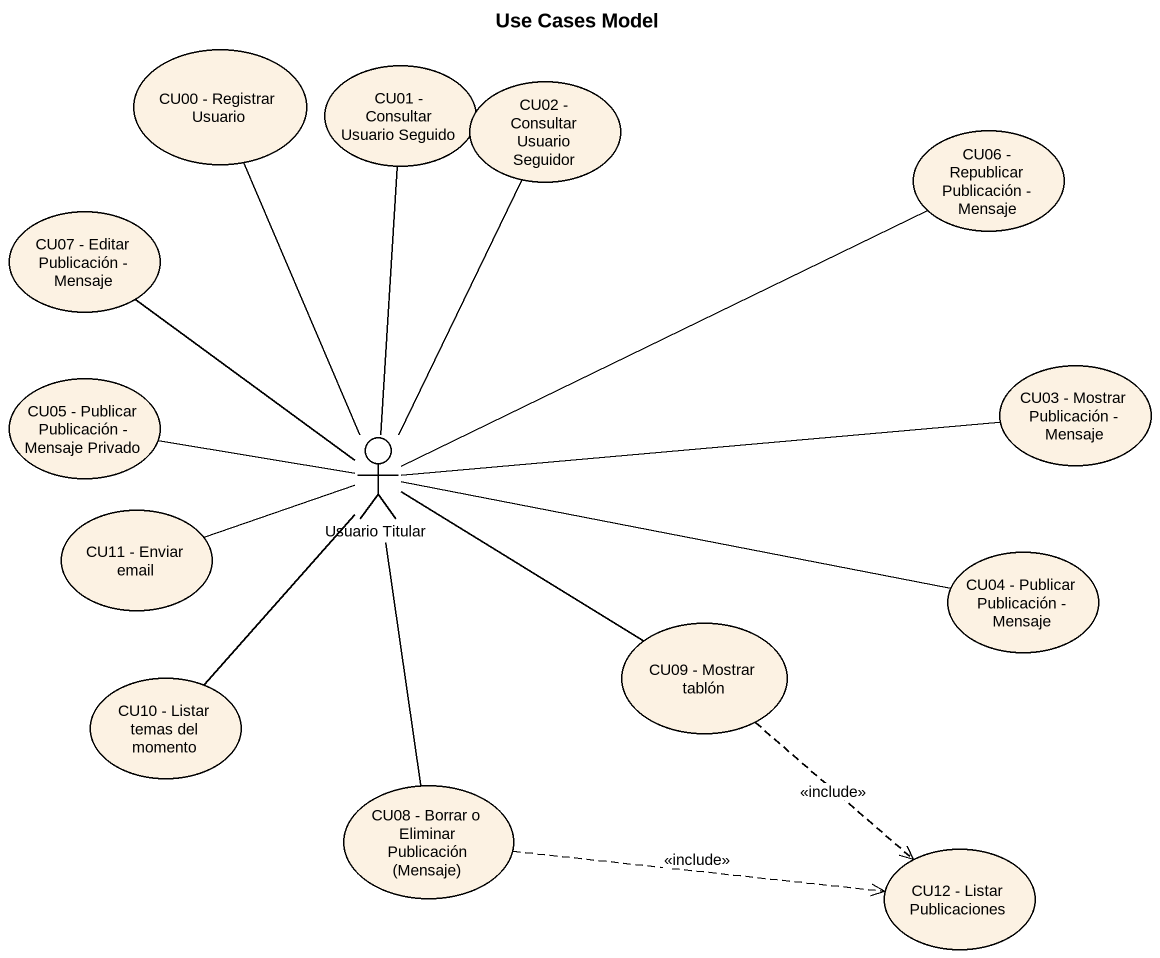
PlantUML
@startuml
title Use Cases Model
usecase "CU00 - Registrar Usuario" as CU00_Registrar_Usuario
usecase "CU01 - Consultar Usuario Seguido" as CU01_Consultar_Usuario
usecase "CU02 - Consultar Usuario Seguidor" as CU02_Consultar_Usuario
usecase "CU06 - Republicar Publicación - Mensaje" as CU06_Republicar_Publicación
usecase "CU07 - Editar Publicación - Mensaje" as CU07_Editar_Publicación
usecase "CU05 - Publicar Publicación - Mensaje Privado" as CU05_Publicar_Publicación
usecase "CU03 - Mostrar Publicación - Mensaje" as CU03_Mostrar_Publicación
actor "Usuario Titular" as Usuario_Titular
usecase "CU11 - Enviar email" as CU11_Enviar_email
usecase "CU04 - Publicar Publicación - Mensaje" as CU04_Publicar_Publicación
usecase "CU09 - Mostrar tablón" as CU09_Mostrar_tablón
usecase "CU10 - Listar temas del momento" as CU10_Listar_temas_del
usecase "CU08 - Borrar o Eliminar Publicación (Mensaje)" as CU08_Borrar_o_Eliminar
usecase "CU12 - Listar Publicaciones" as CU12_Listar_Publicaciones
Usuario_Titular -up- CU00_Registrar_Usuario
Usuario_Titular -up- CU01_Consultar_Usuario
Usuario_Titular -up- CU02_Consultar_Usuario
Usuario_Titular -right- CU06_Republicar_Publicación
Usuario_Titular -up- CU07_Editar_Publicación
Usuario_Titular -left- CU05_Publicar_Publicación
Usuario_Titular -right- CU03_Mostrar_Publicación
Usuario_Titular -left- CU11_Enviar_email
Usuario_Titular -right- CU04_Publicar_Publicación
Usuario_Titular -right- CU09_Mostrar_tablón
Usuario_Titular -- CU10_Listar_temas_del
Usuario_Titular -- CU08_Borrar_o_Eliminar
CU09_Mostrar_tablón ..> CU12_Listar_Publicaciones : <<include>>
CU08_Borrar_o_Eliminar .right.> CU12_Listar_Publicaciones : <<include>>
@enduml
